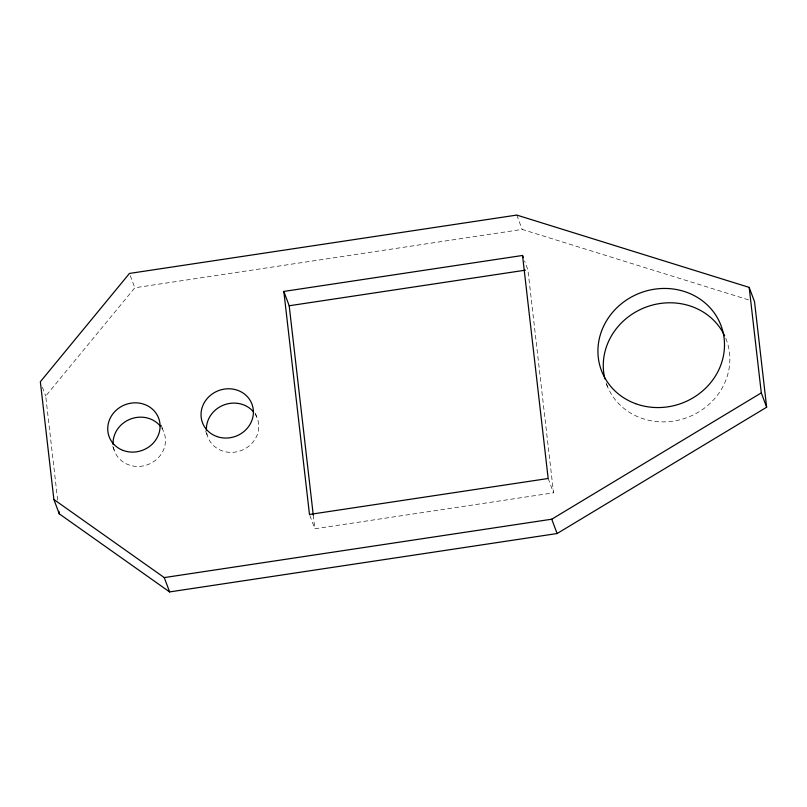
<?xml version="1.0" encoding="UTF-8"?>
<svg xmlns="http://www.w3.org/2000/svg" width="807" height="807" viewBox="0 0 807 807"><rect width="100%" height="100%" fill="white"/><g stroke="black" fill="none" stroke-linecap="round" stroke-linejoin="round"><path stroke-width="0.61" stroke-dasharray="4.04 3.03" d="M57.66 500.047L45.706 396.086L134.809 287.776L522.139 229.41L749.733 300.224M309.888 515.562L314.831 528.787L553.531 492.825L527.889 269.79L524.59 260.974M607.53 386.714L605.886 382.306A63.874 58.931 -20.5 0 0 686.989 417.612A63.874 58.931 -20.5 0 0 725.604 337.962M516.783 215.076L522.139 229.41M548.165 478.49L553.531 492.825M255.355 413.245L256.999 417.653M205.674 431.21L208.145 437.828M130.27 275.651L134.809 287.776M161.218 425.097L163.69 431.715M112.778 446.372L114.836 451.89M42.408 387.259L45.706 396.086M313.257 515.088L314.831 528.787M161.682 427.952A26.429 24.381 -20.5 0 1 148.175 464.499A26.429 24.381 -20.5 0 1 113.373 446.775M254.992 413.9A26.429 24.381 -20.5 0 1 240.94 450.639A26.429 24.381 -20.5 0 1 206.531 431.664"/><path stroke-width="1.21" d="M53.887 499.493L164.255 577.59L551.746 519.204L761.294 392.888L749.168 287.383L516.783 215.076L129.443 273.442L40.35 381.751L53.887 499.493L59.244 513.817L169.611 591.924L557.102 533.538L766.65 407.222L754.525 301.717L749.168 287.383M522.533 255.466L548.165 478.49L309.474 514.462L283.832 291.428L522.533 255.466L523.36 257.665M283.832 291.428L289.199 305.762L525.407 270.163M761.294 392.888L766.65 407.222M551.746 519.204L557.102 533.538M164.255 577.59L169.611 591.924M289.199 305.762L313.257 515.088M58.951 511.315L59.244 513.817M113.131 444.667A26.429 24.381 -20.5 0 1 130.361 419.105A26.429 24.381 -20.5 0 1 160.422 426.237M604.907 378.836A63.874 58.931 -20.5 0 1 646.76 306.842A63.874 58.931 -20.5 0 1 724.646 335.813M206.441 430.605A26.429 24.381 -20.5 0 1 223.66 405.043A26.429 24.381 -20.5 0 1 253.731 412.175M216.619 436.446A26.429 24.381 -20.5 0 0 253.257 409.482A26.429 24.381 -20.5 0 0 211.777 394.3A26.429 24.381 -20.5 0 0 216.619 436.446M123.31 450.498A26.429 24.381 -20.5 0 0 159.947 423.544A26.429 24.381 -20.5 0 0 118.468 408.362A26.429 24.381 -20.5 0 0 123.31 450.498M635.593 403.671A63.874 58.931 -20.5 0 0 724.141 338.526A63.874 58.931 -20.5 0 0 623.892 301.828A63.874 58.931 -20.5 0 0 635.593 403.671"/></g></svg>
